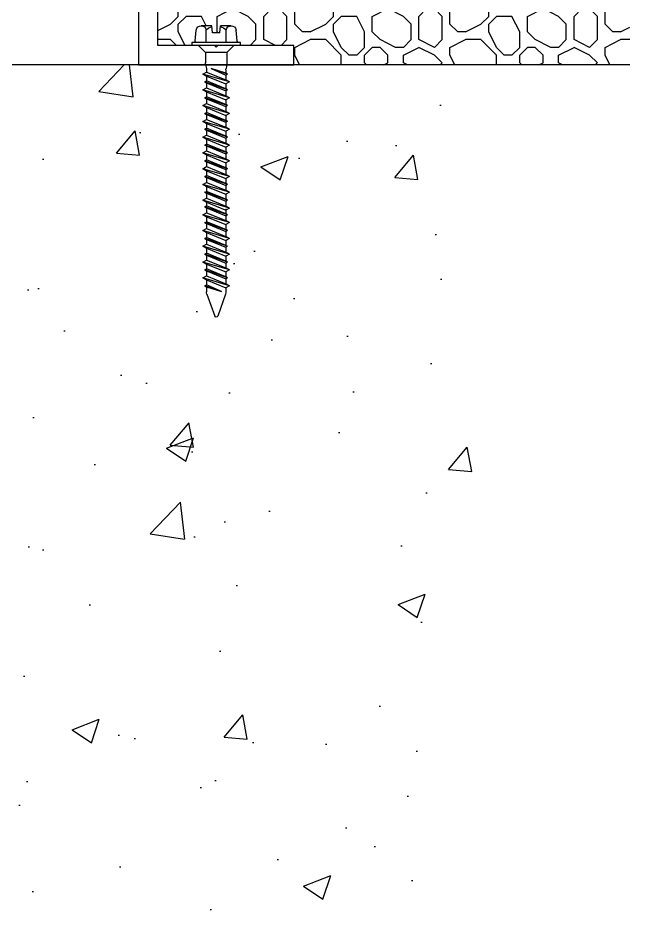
# Model space of a CAD drawing. Header units: inches. Extents: x -6.2 to 40.3, y -5.5 to 7.8.
# Drawn here: x 16.16 to 20.1, y -4.52 to 1.34 of the extents above; entities that cross this region are included whole.
import ezdxf

# ---------------------------------------------------------------- set-up
doc = ezdxf.new("R2010")
doc.units = ezdxf.units.IN
doc.header["$MEASUREMENT"] = 0
for name, color, linetype in [('ANCHORS', 4, 'Continuous'), ('CONDITIONS', 1, 'Continuous'), ('METALS', 7, 'Continuous')]:
    doc.layers.add(name, color=color, linetype=linetype)

# ---------------------------------------------------------------- blocks, each defined once
blk = doc.blocks.new('PS401')
blk.add_lwpolyline([(4.265, 0), (3.309, 0, 0.163545), (1.3944, 2.025), (1.25, 2.025), (1.25, 2.26), (1, 2.26), (1, 0), (0, 0), (0, 0.125), (0.49, 0.125), (0.5, 0.115), (0.51, 0.125), (0.875, 0.125), (0.875, 2.385), (1.375, 2.385), (1.375, 2.15), (1.4253, 2.15, -0.144709), (3.2572, 0.375), (3.3111, 0.375, -0.007801), (3.3781, 0.25), (3.515, 0.25), (3.515, 0.125), (4.265, 0.125)], format="xyb", close=True)
blk = doc.blocks.new('TH-316134')
for p, q in [((-0.0967, 0.1275), (-0.0272, 0.1275)), ((-0.0232, 0.0825), (-0.0272, 0.1275)), ((0.0233, 0.0825), (0.0272, 0.1275)), ((0.0272, 0.1275), (0.0967, 0.1275)), ((-0.1352, 0.029), (-0.129, 0.1001)), ((-0.0645, 0.0188), (-0.0645, 0.1001)), ((-0.0232, 0.0825), (0.0233, 0.0825)), ((0.0645, 0.0188), (0.0645, 0.1001)), ((0.1352, 0.029), (0.129, 0.1001)), ((-0.1568, 0.0188), (0.1568, 0.0188)), ((-0.1568, 0), (-0.1568, 0.0188)), ((-0.1568, 0), (0.1568, 0)), ((-0.1148, 0), (-0.0697, -0.045)), ((0.1148, 0), (0.0698, -0.045)), ((0.1568, 0.0188), (0.1568, 0)), ((-0.0697, -0.045), (0.0698, -0.045)), ((-0.0697, -0.045), (-0.0697, -0.1121)), ((0.0698, -0.045), (0.0698, -0.1121)), ((-0.0737, -0.1836), (0.0321, -0.1471)), ((-0.0687, -0.1217), (-0.0633, -0.1477)), ((0.0321, -0.1471), (-0.0623, -0.1898)), ((-0.0623, -0.1774), (0.0321, -0.1471)), ((-0.0623, -0.1573), (-0.0623, -0.1774)), ((0.0623, -0.1707), (-0.0623, -0.2215)), ((0.0623, -0.1573), (0.0623, -0.1707)), ((0.0863, -0.1836), (0.0623, -0.1707)), ((0.0687, -0.1217), (0.0633, -0.1477)), ((-0.0862, -0.2344), (0.0863, -0.1836)), ((-0.0862, -0.2344), (-0.0623, -0.2215)), ((-0.0737, -0.1836), (-0.0623, -0.1774)), ((-0.0737, -0.1836), (-0.0623, -0.1898)), ((-0.0623, -0.1898), (-0.0623, -0.2215)), ((0.0623, -0.1965), (-0.0623, -0.2473)), ((-0.0623, -0.279), (0.0623, -0.2282)), ((0.0863, -0.1836), (0.0623, -0.1965)), ((0.0623, -0.1965), (0.0623, -0.2282)), ((0.0737, -0.2344), (0.0623, -0.2282)), ((-0.0862, -0.2344), (-0.0623, -0.2473)), ((-0.0862, -0.3359), (0.0863, -0.2852)), ((-0.0737, -0.2852), (0.0737, -0.2344)), ((-0.0737, -0.2852), (-0.0623, -0.279)), ((-0.0737, -0.2852), (-0.0623, -0.2913)), ((0.0623, -0.2405), (-0.0623, -0.2913)), ((-0.0623, -0.2473), (-0.0623, -0.279)), ((0.0623, -0.2722), (-0.0623, -0.323)), ((-0.0623, -0.2913), (-0.0623, -0.323)), ((0.0737, -0.2344), (0.0623, -0.2405)), ((0.0623, -0.2405), (0.0623, -0.2722)), ((0.0863, -0.2852), (0.0623, -0.2722)), ((0.0863, -0.2852), (0.0623, -0.2981)), ((-0.0862, -0.3359), (-0.0623, -0.323)), ((-0.0862, -0.3359), (-0.0623, -0.3489)), ((-0.0737, -0.3867), (0.0737, -0.3359)), ((0.0623, -0.2981), (-0.0623, -0.3489)), ((-0.0623, -0.3806), (0.0623, -0.3298)), ((0.0623, -0.3421), (-0.0623, -0.3929)), ((-0.0623, -0.3489), (-0.0623, -0.3806)), ((0.0623, -0.2981), (0.0623, -0.3298)), ((0.0737, -0.3359), (0.0623, -0.3298)), ((0.0737, -0.3359), (0.0623, -0.3421)), ((0.0623, -0.3421), (0.0623, -0.3738)), ((-0.0862, -0.4375), (0.0863, -0.3867)), ((-0.0737, -0.3867), (-0.0623, -0.3806)), ((-0.0737, -0.3867), (-0.0623, -0.3929)), ((0.0623, -0.3738), (-0.0623, -0.4246)), ((-0.0623, -0.3929), (-0.0623, -0.4246)), ((0.0623, -0.3996), (-0.0623, -0.4504)), ((0.0863, -0.3867), (0.0623, -0.3738)), ((0.0863, -0.3867), (0.0623, -0.3996)), ((0.0623, -0.3996), (0.0623, -0.4313)), ((-0.0862, -0.4375), (-0.0623, -0.4246)), ((-0.0862, -0.4375), (-0.0623, -0.4504)), ((-0.0737, -0.4883), (0.0737, -0.4375)), ((-0.0623, -0.4821), (0.0623, -0.4313)), ((0.0623, -0.4437), (-0.0623, -0.4944)), ((-0.0623, -0.4504), (-0.0623, -0.4821)), ((0.0737, -0.4375), (0.0623, -0.4313)), ((0.0737, -0.4375), (0.0623, -0.4437)), ((0.0623, -0.4437), (0.0623, -0.4754)), ((-0.0862, -0.5391), (0.0863, -0.4883)), ((-0.0862, -0.5391), (-0.0623, -0.5261)), ((-0.0737, -0.4883), (-0.0623, -0.4821)), ((-0.0737, -0.4883), (-0.0623, -0.4944)), ((0.0623, -0.4754), (-0.0623, -0.5261)), ((-0.0623, -0.4944), (-0.0623, -0.5261)), ((0.0623, -0.5012), (-0.0623, -0.552)), ((0.0863, -0.4883), (0.0623, -0.4754)), ((0.0863, -0.4883), (0.0623, -0.5012)), ((0.0623, -0.5012), (0.0623, -0.5329)), ((-0.0862, -0.5391), (-0.0623, -0.552)), ((-0.0737, -0.5898), (0.0737, -0.5391)), ((-0.0737, -0.5898), (-0.0623, -0.5837)), ((-0.0623, -0.5837), (0.0623, -0.5329)), ((0.0623, -0.5452), (-0.0623, -0.596)), ((-0.0623, -0.552), (-0.0623, -0.5837)), ((0.0623, -0.5769), (-0.0623, -0.6277)), ((0.0737, -0.5391), (0.0623, -0.5329)), ((0.0737, -0.5391), (0.0623, -0.5452)), ((0.0623, -0.5452), (0.0623, -0.5769)), ((0.0863, -0.5898), (0.0623, -0.5769)), ((-0.0862, -0.6406), (0.0863, -0.5898)), ((-0.0862, -0.6406), (-0.0623, -0.6277)), ((-0.0862, -0.6406), (-0.0623, -0.6535)), ((-0.0737, -0.5898), (-0.0623, -0.596)), ((-0.0737, -0.6914), (0.0737, -0.6406)), ((-0.0623, -0.596), (-0.0623, -0.6277)), ((0.0623, -0.6028), (-0.0623, -0.6535)), ((-0.0623, -0.6852), (0.0623, -0.6345)), ((0.0863, -0.5898), (0.0623, -0.6028)), ((0.0623, -0.6028), (0.0623, -0.6345)), ((0.0737, -0.6406), (0.0623, -0.6345)), ((0.0737, -0.6406), (0.0623, -0.6468)), ((-0.0862, -0.7422), (0.0863, -0.6914)), ((-0.0737, -0.6914), (-0.0623, -0.6852)), ((-0.0737, -0.6914), (-0.0623, -0.6976)), ((0.0623, -0.6468), (-0.0623, -0.6976)), ((-0.0623, -0.6535), (-0.0623, -0.6852)), ((0.0623, -0.6785), (-0.0623, -0.7293)), ((-0.0623, -0.6976), (-0.0623, -0.7293)), ((0.0623, -0.6468), (0.0623, -0.6785)), ((0.0863, -0.6914), (0.0623, -0.6785)), ((0.0863, -0.6914), (0.0623, -0.7043)), ((-0.0862, -0.7422), (-0.0623, -0.7293)), ((-0.0862, -0.7422), (-0.0623, -0.7551)), ((-0.0737, -0.793), (0.0737, -0.7422)), ((0.0623, -0.7043), (-0.0623, -0.7551)), ((-0.0623, -0.7868), (0.0623, -0.736)), ((0.0623, -0.7484), (-0.0623, -0.7991)), ((-0.0623, -0.7551), (-0.0623, -0.7868)), ((0.0623, -0.7043), (0.0623, -0.736)), ((0.0737, -0.7422), (0.0623, -0.736)), ((0.0737, -0.7422), (0.0623, -0.7484)), ((0.0623, -0.7484), (0.0623, -0.78)), ((-0.0862, -0.8437), (0.0863, -0.793)), ((-0.0737, -0.793), (-0.0623, -0.7868)), ((-0.0737, -0.793), (-0.0623, -0.7991)), ((0.0623, -0.78), (-0.0623, -0.8308)), ((-0.0623, -0.7991), (-0.0623, -0.8308)), ((0.0623, -0.8059), (-0.0623, -0.8567)), ((0.0863, -0.793), (0.0623, -0.78)), ((0.0863, -0.793), (0.0623, -0.8059)), ((0.0623, -0.8059), (0.0623, -0.8376)), ((-0.0862, -0.8437), (-0.0623, -0.8308)), ((-0.0862, -0.8437), (-0.0623, -0.8567)), ((-0.0737, -0.8945), (0.0737, -0.8437)), ((-0.0623, -0.8884), (0.0623, -0.8376)), ((0.0623, -0.8499), (-0.0623, -0.9007)), ((-0.0623, -0.8567), (-0.0623, -0.8884)), ((0.0737, -0.8437), (0.0623, -0.8376)), ((0.0737, -0.8437), (0.0623, -0.8499)), ((0.0623, -0.8499), (0.0623, -0.8816)), ((-0.0862, -0.9453), (0.0863, -0.8945)), ((-0.0862, -0.9453), (-0.0623, -0.9324)), ((-0.0737, -0.8945), (-0.0623, -0.8884)), ((-0.0737, -0.8945), (-0.0623, -0.9007)), ((0.0623, -0.8816), (-0.0623, -0.9324)), ((-0.0623, -0.9007), (-0.0623, -0.9324)), ((0.0623, -0.9075), (-0.0623, -0.9582)), ((0.0863, -0.8945), (0.0623, -0.8816)), ((0.0863, -0.8945), (0.0623, -0.9075)), ((0.0623, -0.9075), (0.0623, -0.9391)), ((-0.0862, -0.9453), (-0.0623, -0.9582)), ((-0.0737, -0.9961), (0.0737, -0.9453)), ((-0.0737, -0.9961), (-0.0623, -0.9899)), ((-0.0623, -0.9899), (0.0623, -0.9391)), ((0.0623, -0.9515), (-0.0623, -1.0023)), ((-0.0623, -0.9582), (-0.0623, -0.9899)), ((0.0623, -0.9832), (-0.0623, -1.034)), ((0.0737, -0.9453), (0.0623, -0.9391)), ((0.0737, -0.9453), (0.0623, -0.9515)), ((0.0623, -0.9515), (0.0623, -0.9832)), ((0.0863, -0.9961), (0.0623, -0.9832)), ((-0.0862, -1.0469), (0.0863, -0.9961)), ((-0.0862, -1.0469), (-0.0623, -1.034)), ((-0.0862, -1.0469), (-0.0623, -1.0598)), ((-0.0737, -0.9961), (-0.0623, -1.0023)), ((-0.0737, -1.0898), (0.0737, -1.0391)), ((-0.0623, -1.0023), (-0.0623, -1.034)), ((0.0623, -1.009), (-0.0623, -1.0598)), ((-0.0623, -1.0837), (0.0623, -1.0329)), ((0.0623, -1.0452), (-0.0623, -1.096)), ((-0.0623, -1.052), (-0.0623, -1.0837)), ((0.0863, -0.9961), (0.0623, -1.009)), ((0.0623, -1.0012), (0.0623, -1.0329)), ((0.0737, -1.0391), (0.0623, -1.0329)), ((0.0737, -1.0391), (0.0623, -1.0452)), ((0.0623, -1.0452), (0.0623, -1.0769)), ((-0.0862, -1.1406), (0.0863, -1.0898)), ((-0.0737, -1.0898), (-0.0623, -1.0837)), ((-0.0737, -1.0898), (-0.0623, -1.096)), ((0.0623, -1.0769), (-0.0623, -1.1277)), ((-0.0623, -1.096), (-0.0623, -1.1277)), ((0.0623, -1.1028), (-0.0623, -1.1535)), ((0.0863, -1.0898), (0.0623, -1.0769)), ((0.0863, -1.0898), (0.0623, -1.1028)), ((0.0623, -1.1028), (0.0623, -1.1345)), ((-0.0862, -1.1406), (-0.0623, -1.1277)), ((-0.0862, -1.1406), (-0.0623, -1.1535)), ((-0.0737, -1.1914), (0.0737, -1.1406)), ((-0.0623, -1.1852), (0.0623, -1.1345)), ((0.0623, -1.1468), (-0.0623, -1.1976)), ((-0.0623, -1.1535), (-0.0623, -1.1852)), ((0.0737, -1.1406), (0.0623, -1.1345)), ((0.0737, -1.1406), (0.0623, -1.1468)), ((0.0623, -1.1468), (0.0623, -1.1785)), ((-0.0862, -1.2422), (0.0863, -1.1914)), ((-0.0862, -1.2422), (-0.0623, -1.2293)), ((-0.0737, -1.1914), (-0.0623, -1.1852)), ((-0.0737, -1.1914), (-0.0623, -1.1976)), ((0.0623, -1.1785), (-0.0623, -1.2293)), ((-0.0623, -1.1976), (-0.0623, -1.2293)), ((0.0623, -1.2043), (-0.0623, -1.2551)), ((0.0863, -1.1914), (0.0623, -1.1785)), ((0.0863, -1.1914), (0.0623, -1.2043)), ((0.0623, -1.2043), (0.0623, -1.236)), ((-0.0862, -1.2422), (-0.0623, -1.2551)), ((-0.0737, -1.293), (0.0737, -1.2422)), ((-0.0737, -1.293), (-0.0623, -1.2868)), ((-0.0623, -1.2868), (0.0623, -1.236)), ((0.0623, -1.2484), (-0.0623, -1.2991)), ((-0.0623, -1.2551), (-0.0623, -1.2868)), ((0.0623, -1.28), (-0.0623, -1.3308)), ((0.0737, -1.2422), (0.0623, -1.236)), ((0.0737, -1.2422), (0.0623, -1.2484)), ((0.0623, -1.2484), (0.0623, -1.28)), ((0.0863, -1.293), (0.0623, -1.28)), ((-0.0862, -1.3437), (0.0863, -1.293)), ((-0.0862, -1.3437), (-0.0623, -1.3308)), ((-0.0862, -1.3437), (-0.0623, -1.3567)), ((-0.0737, -1.293), (-0.0623, -1.2991)), ((-0.0737, -1.3945), (0.0737, -1.3437)), ((-0.0623, -1.2991), (-0.0623, -1.3308)), ((0.0623, -1.3059), (-0.0623, -1.3567)), ((-0.0623, -1.3884), (0.0623, -1.3376)), ((0.0863, -1.293), (0.0623, -1.3059)), ((0.0623, -1.3059), (0.0623, -1.3376)), ((0.0737, -1.3437), (0.0623, -1.3376)), ((0.0737, -1.3437), (0.0623, -1.3499)), ((-0.0862, -1.4453), (0.0863, -1.3945)), ((-0.0737, -1.3945), (-0.0623, -1.3884)), ((-0.0737, -1.3945), (-0.0623, -1.4007)), ((0.0623, -1.3499), (-0.0623, -1.4007)), ((-0.0623, -1.3567), (-0.0623, -1.3884)), ((0.0623, -1.3816), (-0.0623, -1.4324)), ((-0.0623, -1.4007), (-0.0623, -1.4324)), ((0.0623, -1.3499), (0.0623, -1.3816)), ((0.0863, -1.3945), (0.0623, -1.3816)), ((0.0863, -1.3945), (0.0623, -1.4075)), ((-0.0862, -1.4453), (-0.0623, -1.4324)), ((-0.0862, -1.4453), (-0.0623, -1.4582)), ((-0.0737, -1.4961), (0.0737, -1.4453)), ((0.0623, -1.4075), (-0.0623, -1.4582)), ((-0.0623, -1.4899), (0.0623, -1.4391)), ((0.0623, -1.4515), (-0.0623, -1.5023)), ((-0.0623, -1.4582), (-0.0623, -1.4899)), ((0.0623, -1.4075), (0.0623, -1.4391)), ((0.0737, -1.4453), (0.0623, -1.4391)), ((0.0737, -1.4453), (0.0623, -1.4515)), ((0.0623, -1.4515), (0.0623, -1.4832)), ((-0.0862, -1.5469), (0.0863, -1.4961)), ((-0.0737, -1.4961), (-0.0623, -1.4899)), ((-0.0737, -1.4961), (-0.0623, -1.5023)), ((0.0623, -1.4832), (-0.0623, -1.534)), ((-0.0623, -1.5023), (-0.0623, -1.534)), ((0.0623, -1.509), (-0.0623, -1.5598)), ((0.0863, -1.4961), (0.0623, -1.4832)), ((0.0863, -1.4961), (0.0623, -1.509)), ((0.0623, -1.509), (0.0623, -1.5407)), ((-0.0862, -1.5469), (-0.0623, -1.534)), ((-0.0862, -1.5469), (-0.0623, -1.5598)), ((-0.0623, -1.5598), (-0.0623, -1.5857)), ((-0.0335, -1.5838), (0.0623, -1.5407)), ((-0.0335, -1.5838), (0.0737, -1.5469)), ((0.0623, -1.553), (-0.0335, -1.5838)), ((0.0737, -1.5469), (0.0623, -1.5407)), ((0.0737, -1.5469), (0.0623, -1.553)), ((0.0623, -1.553), (0.0623, -1.5857)), ((-0.0596, -1.601), (-0.0096, -1.7438)), ((0.0596, -1.601), (0.0096, -1.7438))]:
    blk.add_line(p, q)
for centre, radius, start, end in [((-0.0967, 0.0948), 0.0327, 9.28497, 170.71503), ((0, 0.0379), 0.0896, 107.42152, 136.04074), ((0, 0.0379), 0.0896, 43.95926, 72.57848), ((0.0967, 0.0948), 0.0327, 9.28497, 170.71503), ((-0.1464, 0.03), 0.0112, 270, 355), ((0.1464, 0.03), 0.0112, 185, 270), ((-0.0232, -0.1121), 0.0465, 180, 191.9357), ((0.0233, -0.1121), 0.0465, 348.0643, 0), ((-0.1088, -0.1573), 0.0465, 0, 11.9357), ((0.1088, -0.1573), 0.0465, 168.0643, 180), ((-0.0158, -1.5857), 0.0465, 180, 199.30575), ((0.0158, -1.5857), 0.0465, 340.69425, 0), ((0, -1.7394), 0.0106, 204.10008, 335.89992)]:
    blk.add_arc(centre, radius, start, end)
blk = doc.blocks.new('TH316134')
blk.add_blockref('TH-316134', (0, 0))

msp = doc.modelspace()

# ---------------------------------------------------------------- hatches: boundary and pattern name
at = {"layer": 'CONDITIONS'}
h = msp.add_hatch(dxfattribs=at)
h.set_pattern_fill('AGGREGAT', color=256, style=0)
h.set_pattern_definition([(180, (18.8407, 0), (-1, 1), [0.1, -0.15, 0.05, -0.15, 0.05, -0.5]), (180, (18.3407, 0.1), (-1, 1), [0.05, -0.95]), (180, (18.6407, 0.15), (-1, 1), [0.05, -0.1, 0.05, -0.8]), (180, (18.1407, 0.2), (-1, 1), [0.1, -0.9]), (180, (18.0407, 0.25), (-1, 1), [0.05, -0.95]), (180, (18.3407, 0.35), (-1, 1), [0.1, -0.9]), (180, (18.8407, 0.4), (-1, 1), [0.05, -0.1, 0.05, -0.25, 0.15, -0.4]), (180, (18.1407, 0.5), (-1, 1), [0.1, -0.9]), (180, (18.7407, 0.55), (-1, 1), [0.1, -0.05, 0.05, -0.4, 0.05, -0.35]), (180, (18.7907, 0.6), (-1, 1), [0.05, -0.95]), (180, (18.4407, 0.65), (-1, 1), [0.05, -0.05, 0.05, -0.85]), (180, (18.5907, 0.7), (-1, 1), [0.05, -0.95]), (180, (17.9407, 0.75), (-1, 1), [0.05, -0.95]), (180, (18.3907, 0.8), (-1, 1), [0.05, -0.4, 0.05, -0.5]), (180, (18.3907, 0.85), (-1, 1), [0.1, -0.9]), (180, (18.1907, 0.9), (-1, 1), [0.1, -0.9]), (180, (18.7907, 0.95), (-1, 1), [0.05, -0.6, 0.1, -0.25]), (90, (18.8407, 0.45), (1, 1), [0.2, -0.2, 0.1, -0.5]), (90, (18.7907, 0.45), (1, 1), [0.05, -0.35, 0.1, -0.5]), (90, (18.7407, 0.2), (1, 1), [0.15, -0.85]), (90, (18.6907, 0.2), (1, 1), [0.1, -0.9]), (90, (18.6407, 0.05), (1, 1), [0.05, -0.6, 0.05, -0.05, 0.1, -0.15]), (90, (18.5407, 0.05), (1, 1), [0.05, -0.35, 0.05, -0.55]), (90, (18.4907, 0.45), (1, 1), [0.1, -0.15, 0.05, -0.05, 0.1, -0.55]), (90, (18.4407, 0.25), (1, 1), [0.1, -0.55, 0.05, -0.3]), (90, (18.3907, 0.05), (1, 1), [0.05, -0.05, 0.1, -0.8]), (90, (18.2907, 0.7), (1, 1), [0.05, -0.95]), (90, (18.2407, 0.7), (1, 1), [0.1, -0.1, 0.05, -0.05, 0.1, -0.6]), (90, (18.1907, 0.25), (1, 1), [0.05, -0.05, 0.05, -0.1, 0.05, -0.7]), (90, (18.0407, 0.6), (1, 1), [0.2, -0.8]), (90, (17.9907, 0.5), (1, 1), [0.2, -0.15, 0.1, -0.55]), (90, (17.9407, 0.1), (1, 1), [0.05, -0.15, 0.1, -0.7]), (90, (17.8907, 0.2), (1, 1), [0.15, -0.85]), (135, (18.4407, 0), (-6e-17, 1), [0.0707, -1.3435]), (135, (17.8907, 0.05), (-6e-17, 1), [0.07071, -1.20208, 0.07071, -0.07071]), (135, (18.5407, 0.1), (-6e-17, 1), [0.07071, -0.56568, 0.07071, -0.70711]), (135, (18.2907, 0.1), (-6e-17, 1), [0.07071, -1.13137, 0.07071, -0.14142]), (135, (18.2407, 0.1), (-6e-17, 1), [0.14142, -0.56568, 0.14142, -0.56569]), (135, (18.4907, 0.2), (-6e-17, 1), [0.0707, -0.6364, 0.0707, -0.0707, 0.0707, -0.49501]), (135, (17.9907, 0.25), (-6e-17, 1), [0.07071, -0.07071, 0.07071, -1.20208]), (135, (18.6907, 0.3), (-6e-17, 1), [0.07071, -0.84852, 0.07071, -0.42427]), (135, (17.8907, 0.4), (-6e-17, 1), [0.0707, -0.0707, 0.0707, -0.28284, 0.0707, -0.84857]), (135, (18.4907, 0.55), (-6e-17, 1), [0.0707, -1.3435]), (135, (18.7407, 0.6), (-6e-17, 1), [0.14142, -1.2728]), (135, (18.8407, 0.7), (-6e-17, 1), [0.07071, -0.07071, 0.07071, -1.20208]), (135, (18.2907, 0.85), (-6e-17, 1), [0.0707, -1.3435]), (135, (17.9907, 0.95), (-6e-17, 1), [0.0707, -1.3435]), (45, (18.3907, 0.1), (-6e-17, 1), [0.0707, -1.3435]), (45, (18.3407, 0.1), (-6e-17, 1), [0.0707, -1.3435]), (45, (18.6407, 0.15), (-6e-17, 1), [0.07071, -0.28284, 0.14142, -0.91924]), (45, (18.8407, 0.15), (-6e-17, 1), [0.0707, -1.3435]), (45, (18.1907, 0.3), (-6e-17, 1), [0.07071, -0.56569, 0.07071, -0.70711]), (45, (18.1407, 0.3), (-6e-17, 1), [0.0707, -0.4243, 0.0707, -0.4242, 0.0707, -0.35361]), (45, (18.7407, 0.35), (-6e-17, 1), [0.0707, -1.3435]), (45, (17.9407, 0.4), (-6e-17, 1), [0.1414, -0.35355, 0.0707, -0.0707, 0.0707, -0.70716]), (45, (18.5907, 0.55), (-6e-17, 1), [0.0707, -1.3435]), (45, (18.1907, 0.55), (-6e-17, 1), [0.14142, -1.2728]), (45, (18.1407, 0.55), (-6e-17, 1), [0.0707, -1.3435]), (45, (18.4407, 0.65), (-6e-17, 1), [0.0707, -1.3435]), (45, (18.7407, 0.8), (-6e-17, 1), [0.0707, -1.3435]), (45, (17.9407, 0.8), (-6e-17, 1), [0.0707, -1.3435]), (153.435, (18.74067, 0), (-1, 4e-10), [0.1118, -2.12427]), (153.435, (18.84067, 0.1), (-1, 4e-10), [0.1118, -2.12427]), (153.435, (18.84067, 0.15), (-1, 4e-10), [0.1118, -2.12427]), (153.435, (18.59067, 0.15), (-1, 4e-10), [0.1118, -2.12427]), (153.435, (18.64067, 0.35), (-1, 4e-10), [0.1118, -2.12427]), (153.435, (18.64067, 0.4), (-1, 4e-10), [0.1118, -2.12427]), (153.435, (18.44067, 0.6), (-1, 4e-10), [0.1118, -2.12427]), (153.435, (18.39067, 0.65), (-1, 4e-10), [0.1118, -2.12427]), (153.435, (18.79067, 0.75), (-1, 4e-10), [0.1118, -2.12427]), (153.435, (18.49067, 0.75), (-1, 4e-10), [0.1118, -2.12427]), (116.565, (17.99067, 0), (-5e-11, 1), [0.1118, -2.12427]), (116.565, (18.24067, 0.15), (-5e-11, 1), [0.1118, -2.12427]), (116.565, (18.39067, 0.25), (-5e-11, 1), [0.1118, -2.12427]), (116.565, (18.24067, 0.4), (-5e-11, 1), [0.1118, -2.12427]), (116.565, (18.19067, 0.4), (-5e-11, 1), [0.1118, -2.12427]), (116.565, (18.54067, 0.55), (-5e-11, 1), [0.1118, -2.12427]), (116.565, (18.64067, 0.6), (-5e-11, 1), [0.1118, -2.12427]), (116.565, (18.24067, 0.8), (-5e-11, 1), [0.1118, -2.12427]), (116.565, (18.64067, 0.9), (-5e-11, 1), [0.1118, -2.12427]), (63.435, (18.79067, 0.6), (4e-10, 1), [0.1118, -2.12427]), (63.435, (18.19067, 0.6), (4e-10, 1), [0.1118, -2.12427]), (63.435, (18.84067, 0.65), (4e-10, 1), [0.1118, -2.12427]), (63.435, (18.04067, 0.8), (4e-10, 1), [0.1118, -2.12427]), (63.435, (18.69067, 0.85), (4e-10, 1), [0.1118, -2.12427]), (63.435, (18.49067, 0.9), (4e-10, 1), [0.1118, -2.12427]), (26.565, (18.44067, 0), (1, 4e-10), [0.1118, -2.12427]), (26.565, (18.64067, 0.1), (1, 4e-10), [0.1118, -2.12427]), (26.565, (17.94067, 0.15), (1, 4e-10), [0.1118, -2.12427]), (26.565, (18.04067, 0.25), (1, 4e-10), [0.1118, -2.12427]), (26.565, (18.44067, 0.35), (1, 4e-10), [0.1118, -2.12427]), (26.565, (18.69067, 0.4), (1, 4e-10), [0.1118, -2.12427]), (26.565, (18.39067, 0.4), (1, 4e-10), [0.1118, -2.12427]), (26.565, (18.54067, 0.5), (1, 4e-10), [0.1118, -2.12427]), (26.565, (18.54067, 0.75), (1, 4e-10), [0.1118, -2.12427]), (26.565, (18.84067, 0.95), (1, 4e-10), [0.1118, -2.12427]), (26.565, (18.24067, 0.95), (1, 4e-10), [0.1118, -2.12427]), (26.565, (18.14067, 0.95), (1, 4e-10), [0.1118, -2.12427])])
h.paths.add_polyline_path([(20.10072, 1.9226), (20.10072, 1.0376), (17.93533, 1.0376), (17.93533, 1.1626), (17.59208, 1.1626), (17.59208, 1.18135), (17.58176, 1.18135, -0.3888787), (17.57055, 1.19161), (17.56433, 1.26269, 0.3675075), (17.53208, 1.2901), (17.46252, 1.2901), (17.45858, 1.2451), (17.41208, 1.2451), (17.40815, 1.2901), (17.33858, 1.2901, 0.3675075), (17.30633, 1.26269), (17.30012, 1.19161, -0.3888787), (17.28891, 1.18135), (17.27858, 1.18135), (17.27858, 1.1626), (17.06033, 1.1626), (17.06033, 1.9226)])
h = msp.add_hatch(dxfattribs=at)
h.set_pattern_fill('AR-CONC', color=256, scale=0.25, style=0)
h.set_pattern_definition([(50, (1, 0), (1.79315, -0.15688), [0.1875, -2.0625]), (355, (1, 0), (-0.34688, 1.88048), [0.15, -1.65]), (100.451, (1.1494, -0.013), (1.44627, 1.7236), [0.15935, -1.75286]), (46.184, (1, 0.5), (2.6681, -0.4138), [0.28125, -3.09375]), (96.636, (1.2223, 0.4655), (2.33666, 2.4353), [0.23903, -2.62928]), (351.184, (1, 0.5), (2.33665, 2.4353), [0.225, -2.475]), (21, (1.25, 0.375), (1.49227, -1.00655), [0.1875, -2.0625]), (326, (1.25, 0.375), (0.60829, 1.81288), [0.15, -1.65]), (71.451, (1.3744, 0.2911), (2.10056, 0.80633), [0.15935, -1.75286]), (37.5, (1, 0), (0.0304, 0.832235), [0, -1.63, 0, -1.675, 0, -1.65625]), (7.5, (1, 0), (0.657674, 0.98603), [0, -0.955, 0, -1.5925, 0, -0.63125]), (327.5, (0.4425, 0), (1.334556, -0.056387), [0, -0.625, 0, -1.95, 0, -2.5875]), (317.5, (0.1925, 0), (1.457965, 0.25026), [0, -0.8125, 0, -1.295, 0, -1.8375])])
h.paths.add_polyline_path([(19.10072, 1.0376), (16.50338, 1.0376), (16.49859, 1.01491, 0.0521265), (16.49758, 1.0053), (16.49758, 0.98516), (16.50903, 0.979), (16.49758, 0.97284), (16.49758, 0.94114), (16.52158, 0.92822), (16.49758, 0.9153), (16.49758, 0.8836), (16.50903, 0.87744), (16.49758, 0.87128), (16.49758, 0.83958), (16.52158, 0.82666), (16.49758, 0.81373), (16.49758, 0.78204), (16.50903, 0.77588), (16.49758, 0.76971), (16.49758, 0.73802), (16.52158, 0.7251), (16.49758, 0.71217), (16.49758, 0.68048), (16.50903, 0.67431), (16.49758, 0.66815), (16.49758, 0.63646), (16.52158, 0.62353), (16.49758, 0.61061), (16.49758, 0.57891), (16.50903, 0.57275), (16.49758, 0.56659), (16.49758, 0.53489), (16.52158, 0.52197), (16.49758, 0.50905), (16.49758, 0.47735), (16.50903, 0.47119), (16.49758, 0.46503), (16.49758, 0.43333), (16.52158, 0.42041), (16.49758, 0.40748), (16.49758, 0.37579), (16.50903, 0.36963), (16.49758, 0.36346), (16.49758, 0.33177), (16.52158, 0.31885), (16.49758, 0.30592), (16.49758, 0.27423), (16.50903, 0.26806), (16.49758, 0.2619), (16.49758, 0.23021), (16.52158, 0.21728), (16.49758, 0.20436), (16.49758, 0.17266), (16.50903, 0.1665), (16.49758, 0.16034), (16.49758, 0.12864), (16.52158, 0.11572), (16.49758, 0.1028), (16.49758, 0.07891), (16.50903, 0.07275), (16.49758, 0.06659), (16.49758, 0.03489), (16.52158, 0.02197), (16.49758, 0.00905), (16.49758, -0.02265), (16.50903, -0.02881), (16.49758, -0.03497), (16.49758, -0.06667), (16.52158, -0.07959), (16.49758, -0.09252), (16.49758, -0.12421), (16.50903, -0.13037), (16.49758, -0.13654), (16.49758, -0.16823), (16.52158, -0.18115), (16.49758, -0.19408), (16.49758, -0.22577), (16.50903, -0.23194), (16.49758, -0.2381), (16.49758, -0.26979), (16.52158, -0.28272), (16.49758, -0.29564), (16.49758, -0.32734), (16.50903, -0.3335), (16.49758, -0.33966), (16.49758, -0.37136), (16.52158, -0.38428), (16.49758, -0.3972), (16.49758, -0.42307, -0.084437), (16.49497, -0.43844), (16.44556, -0.57949, -0.7741233), (16.42511, -0.57949), (16.3757, -0.43844, -0.084437), (16.37308, -0.42307), (16.37308, -0.39044), (16.36164, -0.38428), (16.37308, -0.37812), (16.37308, -0.34642), (16.34908, -0.3335), (16.37308, -0.32057), (16.37308, -0.28888), (16.36164, -0.28272), (16.37308, -0.27655), (16.37308, -0.24486), (16.34908, -0.23194), (16.37308, -0.21901), (16.37308, -0.18732), (16.36164, -0.18115), (16.37308, -0.17499), (16.37308, -0.1433), (16.34908, -0.13037), (16.37308, -0.11745), (16.37308, -0.08576), (16.36164, -0.07959), (16.37308, -0.07343), (16.37308, -0.04174), (16.34908, -0.02881), (16.37308, -0.01589), (16.37308, 0.01581), (16.36164, 0.02197), (16.37308, 0.02813), (16.37308, 0.05983), (16.34908, 0.07275), (16.37308, 0.08568), (16.37308, 0.11737), (16.36164, 0.12353), (16.37308, 0.1297), (16.37308, 0.15358), (16.34908, 0.1665), (16.37308, 0.17943), (16.37308, 0.21112), (16.36164, 0.21728), (16.37308, 0.22345), (16.37308, 0.25514), (16.34908, 0.26806), (16.37308, 0.28099), (16.37308, 0.31268), (16.36164, 0.31885), (16.37308, 0.32501), (16.37308, 0.3567), (16.34908, 0.36963), (16.37308, 0.38255), (16.37308, 0.41424), (16.36164, 0.42041), (16.37308, 0.42657), (16.37308, 0.45826), (16.34908, 0.47119), (16.37308, 0.48411), (16.37308, 0.51581), (16.36164, 0.52197), (16.37308, 0.52813), (16.37308, 0.55983), (16.34908, 0.57275), (16.37308, 0.58568), (16.37308, 0.61737), (16.36164, 0.62353), (16.37308, 0.6297), (16.37308, 0.66139), (16.34908, 0.67431), (16.37308, 0.68724), (16.37308, 0.71893), (16.36164, 0.7251), (16.37308, 0.73126), (16.37308, 0.76295), (16.34908, 0.77588), (16.37308, 0.7888), (16.37308, 0.82049), (16.36164, 0.82666), (16.37308, 0.83282), (16.37308, 0.86451), (16.34908, 0.87744), (16.37308, 0.89036), (16.37308, 0.92206), (16.36164, 0.92822), (16.37308, 0.93438), (16.37308, 0.96608), (16.34908, 0.979), (16.37308, 0.99193), (16.37308, 1.0053, 0.0521265), (16.37208, 1.01491), (16.36728, 1.0376), (12.4827, 1.0376, 0.0177485), (12.48258, 1.0343), (12.48258, 1.01416), (12.49403, 1.008), (12.48258, 1.00184), (12.48258, 0.97014), (12.50658, 0.95722), (12.48258, 0.9443), (12.48258, 0.9126), (12.49403, 0.90644), (12.48258, 0.90028), (12.48258, 0.86858), (12.50658, 0.85566), (12.48258, 0.84273), (12.48258, 0.81104), (12.49403, 0.80488), (12.48258, 0.79871), (12.48258, 0.76702), (12.50658, 0.7541), (12.48258, 0.74117), (12.48258, 0.70948), (12.49403, 0.70331), (12.48258, 0.69715), (12.48258, 0.66546), (12.50658, 0.65253), (12.48258, 0.63961), (12.48258, 0.60791), (12.49403, 0.60175), (12.48258, 0.59559), (12.48258, 0.56389), (12.50658, 0.55097), (12.48258, 0.53805), (12.48258, 0.50635), (12.49403, 0.50019), (12.48258, 0.49403), (12.48258, 0.46233), (12.50658, 0.44941), (12.48258, 0.43648), (12.48258, 0.40479), (12.49403, 0.39863), (12.48258, 0.39246), (12.48258, 0.36077), (12.50658, 0.34785), (12.48258, 0.33492), (12.48258, 0.30323), (12.49403, 0.29706), (12.48258, 0.2909), (12.48258, 0.25921), (12.50658, 0.24628), (12.48258, 0.23336), (12.48258, 0.20166), (12.49403, 0.1955), (12.48258, 0.18934), (12.48258, 0.15764), (12.50658, 0.14472), (12.48258, 0.1318), (12.48258, 0.10593), (12.48258, 0.09378), (12.49403, 0.08762), (12.48258, 0.08146), (12.48258, 0.04976), (12.50658, 0.03684), (12.48258, 0.02391), (12.48258, -0.01634), (12.49403, -0.02251), (12.48258, -0.02867), (12.48258, -0.06036), (12.50658, -0.07329), (12.48258, -0.08621), (12.48258, -0.12198), (12.49403, -0.12814), (12.48258, -0.1343), (12.48258, -0.166), (12.50658, -0.17892), (12.48258, -0.19185), (12.48258, -0.22424), (12.49403, -0.2304), (12.48258, -0.23656), (12.48258, -0.26826), (12.50658, -0.28118), (12.48258, -0.29411), (12.48258, -0.3265), (12.49403, -0.33266), (12.48258, -0.33883), (12.48258, -0.37052), (12.50658, -0.38344), (12.48247, -0.39643, -0.0665255), (12.47997, -0.4085), (12.43056, -0.54955, -0.7741233), (12.41011, -0.54955), (12.3607, -0.4085, -0.084437), (12.35808, -0.39312), (12.35808, -0.37966), (12.34357, -0.375), (12.33212, -0.36883), (12.34357, -0.36267), (12.35808, -0.36921), (12.35808, -0.34559), (12.33408, -0.33266), (12.35808, -0.31974), (12.35808, -0.28804), (12.34664, -0.28188), (12.35808, -0.27572), (12.35808, -0.24333), (12.33408, -0.2304), (12.35808, -0.21748), (12.35808, -0.18578), (12.34664, -0.17962), (12.35808, -0.17346), (12.35808, -0.14106), (12.33408, -0.12814), (12.35808, -0.11521), (12.35808, -0.08352), (12.34664, -0.07736), (12.35808, -0.07119), (12.35808, -0.03543), (12.33408, -0.02251), (12.35808, -0.00958), (12.35808, 0.02211), (12.34664, 0.02827), (12.35808, 0.03444), (12.35808, 0.0747), (12.33408, 0.08762), (12.35808, 0.10055), (12.35808, 0.10593), (12.35808, 0.13224), (12.34664, 0.1384), (12.35808, 0.14457), (12.35808, 0.18258), (12.33408, 0.1955), (12.35808, 0.20843), (12.35808, 0.24012), (12.34664, 0.24628), (12.35808, 0.25245), (12.35808, 0.28414), (12.33408, 0.29706), (12.35808, 0.30999), (12.35808, 0.34168), (12.34664, 0.34785), (12.35808, 0.35401), (12.35808, 0.3857), (12.33408, 0.39863), (12.35808, 0.41155), (12.35808, 0.44324), (12.34664, 0.44941), (12.35808, 0.45557), (12.35808, 0.48726), (12.33408, 0.50019), (12.35808, 0.51311), (12.35808, 0.54481), (12.34664, 0.55097), (12.35808, 0.55713), (12.35808, 0.58883), (12.33408, 0.60175), (12.35808, 0.61468), (12.35808, 0.64637), (12.34664, 0.65253), (12.35808, 0.6587), (12.35808, 0.69039), (12.33408, 0.70331), (12.35808, 0.71624), (12.35808, 0.74793), (12.34664, 0.7541), (12.35808, 0.76026), (12.35808, 0.79195), (12.33408, 0.80488), (12.35808, 0.8178), (12.35808, 0.84949), (12.34664, 0.85566), (12.35808, 0.86182), (12.35808, 0.89351), (12.33408, 0.90644), (12.35808, 0.91936), (12.35808, 0.95106), (12.34664, 0.95722), (12.35808, 0.96338), (12.35808, 0.99508), (12.33408, 1.008), (12.35808, 1.02093), (12.35808, 1.0343, 0.0177485), (12.35797, 1.0376), (11.42033, 1.0376), (11.42033, -4.51977), (19.10072, -4.51977)])
h.paths.add_polyline_path([(14.73171, -3.05849), (11.7126, -3.05849), (11.7126, -2.0886), (14.73171, -2.0886)], flags=16)
h.paths.add_polyline_path([(14.25893, -1.6078), (12.04437, -1.6078), (12.04437, -0.78712), (14.25893, -0.78712)], flags=16)
h.paths.add_polyline_path([(13.99352, -0.21514), (13.16409, -0.21514), (13.16409, 0.19106), (13.99352, 0.19106)], flags=16)
h.paths.add_polyline_path([(11.71683, -2.10262), (14.68319, -2.10262), (14.68319, -3.07397), (11.71683, -3.07397)], flags=24)
h.paths.add_polyline_path([(12.04842, -0.86295), (14.22795, -0.86295), (14.22795, -1.5186), (12.04842, -1.5186)], flags=8)
h.paths.add_polyline_path([(13.15622, 0.1329), (13.96812, 0.1329), (13.96812, -0.15475), (13.15622, -0.15475)], flags=24)

# ---------------------------------------------------------------- linework, layer by layer
msp.add_line((20.10072, 1.0376), (12.42033, 1.0376), dxfattribs=at)

# ---------------------------------------------------------------- block references
at = {"layer": 'ANCHORS', "xscale": -1}
msp.add_blockref('TH316134', (17.43533, 1.1626), dxfattribs=at)
at = {"layer": 'METALS', "xscale": -1}
msp.add_blockref('PS401', (17.93533, 1.0376), dxfattribs=at)

doc.saveas('drawing.dxf')
